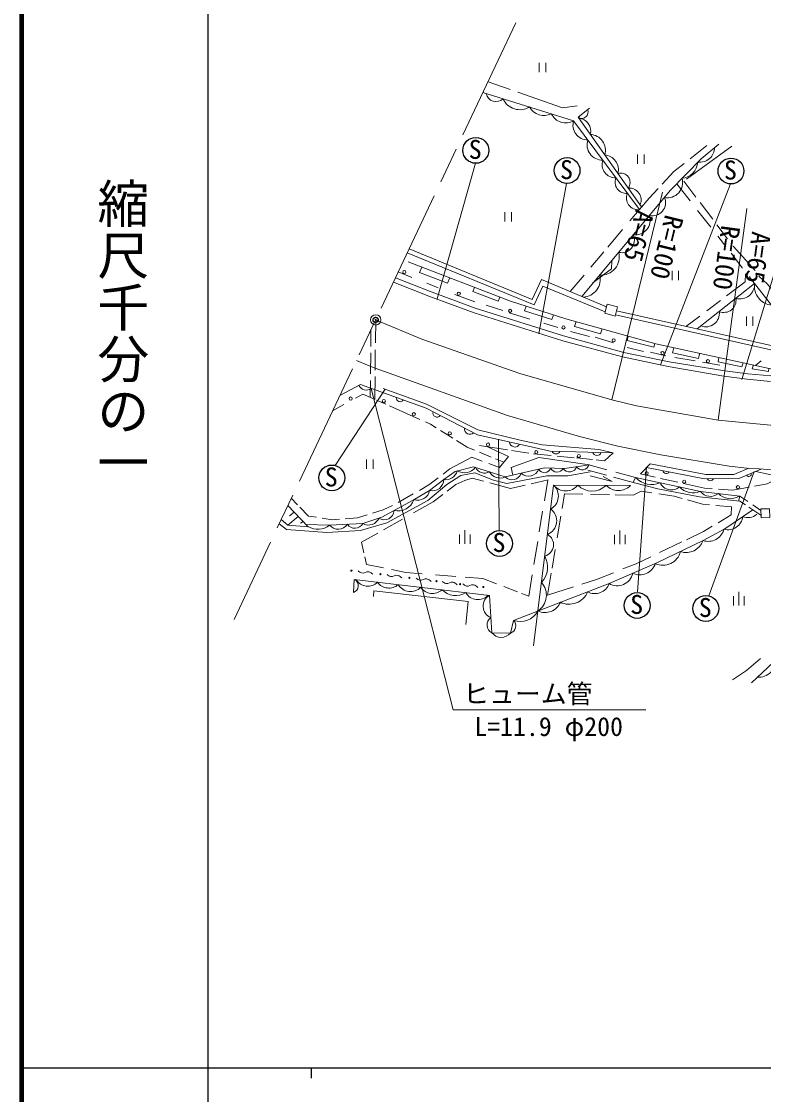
# Model space of a CAD drawing. Units: millimetres, scale not verified. Extents: x 40000 to 680000, y 20000 to 380000.
# Drawn here: x 40000 to 111714, y 202409 to 306097 of the extents above; entities that cross this region are included whole.
import ezdxf
from ezdxf.enums import TextEntityAlignment as Align

# ---------------------------------------------------------------- set-up
doc = ezdxf.new("R2010")
doc.units = ezdxf.units.MM
doc.header["$LTSCALE"] = 1000
doc.header["$PDMODE"] = 32
doc.header["$PDSIZE"] = 500
doc.linetypes.add('CHAIN', pattern=[18.5, 12, -1.5, 3.5, -1.5])
for name, color, linetype, lineweight in [('M-BGD', 7, 'Continuous', 13), ('M-BMK', 2, 'CHAIN', 25), ('M-BMK-SRVR', 3, 'Continuous', 25), ('M-STR-HTXT', 7, 'Continuous', 13), ('M-TTL', 2, 'Continuous', 140), ('M-TTL-BAND', 7, 'Continuous', 25)]:
    doc.layers.add(name, color=color, linetype=linetype, lineweight=lineweight)
doc.layers.add('M-OTRS', color=6, linetype='Continuous')
doc.styles.add('@ＭＳ ゴシック', font='')
doc.styles.add('ＭＳ ゴシック', font='')
doc.styles.get('@ＭＳ ゴシック').set_extended_font_data('@MS Gothic')
doc.styles.get('ＭＳ ゴシック').set_extended_font_data('MS Gothic')

msp = doc.modelspace()

# ---------------------------------------------------------------- linework, layer by layer
at = {"layer": 'M-BGD'}
for p, q in [((90037, 302091), (90037, 301194)), ((90660, 302091), (90660, 301194)), ((87226, 299527), (85095, 300273)), ((104278, 290868), (108661, 294037)), ((104622, 292838), (106233, 294115)), ((99547, 293243), (99547, 292345)), ((100171, 293243), (100171, 292345)), ((80171, 279280), (83862, 292392)), ((89985, 275929), (92684, 290440)), ((101766, 272921), (108526, 290396)), ((104624, 288766), (103334, 290420)), ((105185, 289129), (104019, 290678)), ((97054, 269551), (101951, 289599)), ((109606, 271515), (115160, 289701)), ((106802, 286979), (105585, 288597)), ((86724, 287659), (86724, 286762)), ((87348, 287659), (87348, 286762)), ((106615, 286211), (105342, 287844)), ((107318, 267580), (110095, 288030)), ((108222, 285092), (107199, 286452)), ((96662, 284302), (98097, 286000)), ((108061, 284356), (107292, 285342)), ((110906, 282024), (108790, 284398)), ((95009, 282346), (96271, 283839)), ((109684, 282273), (108569, 283704)), ((77717, 281371), (76416, 281907)), ((93018, 279990), (94369, 281588)), ((102888, 282013), (102888, 281115)), ((103511, 282013), (103511, 281115)), ((110852, 280775), (110324, 281453)), ((79166, 280811), (80269, 280362)), ((81895, 279717), (83820, 279016)), ((106237, 278147), (107567, 279143)), ((84914, 278680), (86512, 278175)), ((87138, 277932), (89120, 277315)), ((97514, 278142), (112732, 274708)), ((74205, 275055), (74233, 277286)), ((90475, 276932), (91849, 276520)), ((97413, 277755), (112698, 274306)), ((104212, 276631), (105549, 277632)), ((110067, 277596), (110067, 276699)), ((110690, 277596), (110690, 276699)), ((73757, 274701), (73777, 276321)), ((93073, 276147), (94905, 275651)), ((95438, 275576), (97205, 275053)), ((73725, 272052), (73750, 274086)), ((74173, 272397), (74197, 274371)), ((98550, 274586), (100121, 274212)), ((100777, 274133), (102280, 273773)), ((98070, 273699), (102497, 272742)), ((102497, 272742), (107892, 271837)), ((103129, 273631), (105101, 273295)), ((105812, 273164), (107485, 272884)), ((110948, 272861), (111481, 273302)), ((74139, 269576), (74166, 271790)), ((73697, 269771), (73717, 271420)), ((75132, 270581), (70320, 263195)), ((70063, 268462), (71168, 269074)), ((74311, 269500), (75199, 269108)), ((75575, 268941), (78508, 267645)), ((80491, 266585), (81679, 265836)), ((86102, 265725), (86176, 256917)), ((86977, 264710), (84275, 265128)), ((84278, 264467), (85400, 264009)), ((89043, 264391), (87352, 264652)), ((97180, 264406), (96339, 263652)), ((73351, 263770), (73351, 262873)), ((73974, 263770), (73974, 262873)), ((85804, 263845), (86624, 263510)), ((91197, 264160), (89469, 264331)), ((93397, 263943), (91771, 264104)), ((95183, 263766), (93626, 263920)), ((96339, 263652), (95536, 263731)), ((94738, 262755), (96533, 262263)), ((94836, 263260), (96582, 262782)), ((97441, 262546), (99355, 262022)), ((100397, 263038), (99525, 250983)), ((100395, 262999), (106021, 261911)), ((110796, 262609), (106417, 250613)), ((109317, 261923), (111483, 262847)), ((90892, 261793), (89243, 261415)), ((90530, 259778), (90857, 261785)), ((97227, 262073), (99256, 261518)), ((99355, 262022), (99103, 261560)), ((101770, 261941), (103439, 261574)), ((106021, 261911), (109317, 261923)), ((77870, 260450), (76402, 259609)), ((94976, 260409), (96827, 260377)), ((67709, 257280), (65739, 259311)), ((66676, 259405), (66076, 260025)), ((109438, 260214), (109292, 259759)), ((110670, 259381), (111456, 258850)), ((66742, 258277), (65746, 257435)), ((66342, 258690), (65914, 258327)), ((90042, 256778), (90366, 258772)), ((91763, 256199), (92115, 258299)), ((110300, 259154), (111466, 258380)), ((67221, 257783), (66980, 257608)), ((76833, 258018), (74994, 256983)), ((82327, 256508), (82327, 255611)), ((82838, 255611), (82838, 256933)), ((83349, 256508), (83349, 255611)), ((97304, 256477), (97304, 255579)), ((97815, 255579), (97815, 256901)), ((98326, 256477), (98326, 255579)), ((89526, 253613), (89888, 255837)), ((91274, 253279), (91575, 255075)), ((103823, 255808), (101669, 254780)), ((80019, 252625), (81983, 252479)), ((90835, 250658), (91193, 252795)), ((86617, 251494), (87926, 250984)), ((93335, 251459), (90835, 250658)), ((109332, 249659), (109332, 250982)), ((108821, 250557), (108821, 249659)), ((109843, 250557), (109843, 249659))]:
    msp.add_line(p, q, dxfattribs=at)
for points in [[(99716, 287916), (93363, 296508), (84602, 299231)], [(93697, 297939), (92295, 297752), (87976, 299264)], [(99934, 288174), (93792, 296846), (94886, 297715)], [(94154, 279513), (102717, 289783), (105675, 292839), (107400, 294255)], [(101929, 290391), (103050, 291591), (104037, 292374)], [(98797, 286829), (100653, 289025), (101532, 289966)], [(77460, 284116), (89351, 279220), (90253, 281150), (96523, 278519)], [(77289, 283754), (89552, 278705), (90395, 280509), (96401, 278050)], [(77385, 282871), (87253, 279058), (92615, 277376), (101301, 274957), (113014, 272413)], [(78696, 282365), (78481, 281826), (81182, 280817), (81390, 281324)], [(95204, 280853), (97015, 282209), (97043, 282980)], [(76135, 281312), (79417, 280026), (83857, 278391), (92381, 275727), (98208, 274115), (102597, 273222), (107962, 272344), (110183, 272060), (112432, 271845)], [(108142, 279573), (109953, 280929), (109981, 281700)], [(113201, 279350), (112099, 280722), (111271, 281495)], [(75950, 280920), (79359, 279541), (83762, 277933), (92313, 275223), (98070, 273699)], [(83768, 280405), (83622, 280003), (86071, 279069), (86220, 279457)], [(115363, 275033), (110852, 280775), (105306, 276384)], [(88780, 278579), (88613, 278134), (91249, 277293), (91417, 277752)], [(93620, 277096), (93442, 276620), (95965, 275910), (96117, 276401)], [(98645, 275697), (98532, 275264), (101121, 274610), (101220, 274980)], [(103042, 274579), (102915, 274092), (105427, 273544), (105514, 273974)], [(72369, 273343), (73442, 272885), (74194, 272599)], [(107380, 273637), (107323, 273213), (109622, 272715), (109746, 273123)], [(110731, 272909), (110611, 272529), (112191, 272286), (112221, 272585)], [(110093, 262947), (108400, 263116), (101796, 264217), (97647, 265063), (93922, 265995), (86979, 268027), (74194, 272599)], [(107892, 271837), (110125, 271544), (112384, 271321)], [(70776, 269970), (72756, 271012), (79121, 268727), (84084, 266147), (89552, 264928), (91108, 264591), (97180, 264406)], [(74949, 270627), (79155, 269113), (84106, 266650), (88323, 265595), (90341, 265175), (95781, 264726), (97180, 264406)], [(72279, 269690), (72989, 270084), (73966, 269652)], [(79041, 267409), (79523, 267196), (80087, 266840)], [(82055, 265599), (83063, 264963), (83781, 264670)], [(84976, 265020), (87073, 264058), (86203, 262995), (85157, 263387)], [(84531, 263622), (83511, 264005), (81408, 262869), (80754, 262368)], [(87477, 262260), (87340, 263013), (89985, 263967), (94901, 263269)], [(94956, 262584), (92797, 262191), (90778, 262201), (86909, 261453), (85628, 261789), (83824, 262481), (82460, 262238), (81114, 261341), (79282, 259798), (75310, 257652), (72752, 256906), (69499, 256709), (65616, 257004), (64916, 257570)], [(67493, 257503), (69773, 257425), (72983, 257579), (74834, 258210), (77862, 259837), (79447, 260790), (80806, 261842), (81928, 262627), (83695, 263075), (86751, 262094), (90550, 262963), (92485, 262907), (94901, 263269)], [(100760, 263345), (99813, 262370), (101231, 262059)], [(100760, 263345), (106126, 262308), (108837, 262317), (110280, 262933)], [(110093, 262947), (111278, 262862), (115766, 262523), (122200, 262354), (135093, 262678)], [(110855, 261202), (112071, 261429), (113346, 262102), (110967, 262626)], [(80283, 262007), (79380, 261316), (78451, 260783)], [(84639, 261674), (83571, 261967), (82838, 261738), (81987, 261365), (81143, 260720)], [(88673, 261285), (87245, 260958), (85266, 261502)], [(89467, 245775), (89913, 249139), (91430, 261301), (98867, 261259)], [(94960, 262205), (97081, 261644), (96231, 262130)], [(99256, 261518), (101486, 260947), (105524, 260176), (109407, 259746), (109965, 259376)], [(99355, 262022), (105625, 260691), (109438, 260214), (110185, 259709)], [(103983, 261454), (106014, 261008), (106755, 260955)], [(80725, 260400), (79772, 259673), (77900, 258619)], [(92240, 259044), (92476, 260451), (94266, 260421)], [(97381, 260368), (99121, 260339), (99873, 260717), (100926, 260555)], [(101588, 260452), (103083, 260221), (103862, 260001)], [(107357, 260912), (108762, 260812), (110313, 261101)], [(140270, 261279), (135954, 259204), (131966, 257317), (127886, 255663), (123946, 253462), (120568, 251275), (114802, 246181), (110540, 242185)], [(75860, 259331), (74943, 258899), (73935, 258583)], [(104360, 259861), (105817, 259450), (106499, 259385)], [(107098, 259328), (108607, 259184), (108593, 258413), (107328, 257655)], [(68526, 258183), (67746, 258301), (66913, 259161)], [(73400, 258414), (72475, 258124), (71283, 258042)], [(72088, 250930), (72154, 252173), (85216, 250640), (85461, 247037), (87260, 246995), (87550, 248229), (96795, 251791), (101405, 253773), (105878, 255932), (107985, 257081), (110686, 258904)], [(67709, 257280), (65746, 257435), (65111, 257983)], [(70731, 258004), (70017, 257955), (69057, 258102)], [(106763, 257317), (105901, 256800), (104269, 256021)], [(74429, 256665), (72874, 255789), (73095, 254756)], [(73175, 254381), (73334, 253636), (74976, 253293)], [(100815, 254373), (99410, 253702), (98128, 253192)], [(75775, 253127), (77157, 252839), (78735, 252721)], [(82884, 252412), (84585, 252285), (85905, 251771)], [(88317, 250832), (89028, 250555), (89364, 252618)], [(97216, 252829), (95568, 252174), (94141, 251717)], [(74013, 250531), (74050, 251086), (83184, 250041), (82946, 247840)], [(111408, 244531), (110081, 243390), (108716, 242465)]]:
    msp.add_lwpolyline(points, dxfattribs=at)
for points in [[(96592, 278785), (96362, 277900), (97382, 277634), (97612, 278519)], [(111452, 258996), (111471, 258142), (112312, 258160), (112293, 259014)]]:
    msp.add_lwpolyline(points, close=True, dxfattribs=at)
at = {"layer": 'M-BGD', "lineweight": 25}
for centre in [(83904, 293641), (92726, 291689), (108568, 291646), (69992, 261989), (86204, 255659), (99508, 249673), (106134, 249377)]:
    msp.add_circle(centre, 1250, dxfattribs=at)
at = {"layer": 'M-BGD'}
for centre, radius in [((77002, 281886), 154), ((82269, 279798), 154), ((87229, 278136), 154), ((92383, 276530), 154), ((97225, 275286), 154), ((101950, 274063), 154), ((106337, 273269), 154), ((71813, 269658), 154), ((75018, 269416), 154), ((77917, 268147), 154), ((81393, 266297), 154), ((85090, 265213), 154), ((89755, 264480), 154), ((93863, 264103), 154), ((100423, 262438), 154), ((104044, 261625), 154), ((109238, 261098), 154), ((71886, 253032), 58.5), ((74682, 252685), 58.5), ((77488, 252337), 58.5), ((80112, 252011), 58.5), ((82383, 251729), 58.5), ((84636, 251449), 58.5)]:
    msp.add_circle(centre, radius, dxfattribs=at)
for centre, radius, start, end in [((85864, 299325), 972, 191.28823, 314.18653), ((88167, 299345), 1777, 203.81108, 301.66368), ((90484, 298575), 1570, 208.19979, 297.27497), ((92586, 297817), 1522, 204.74948, 300.72528), ((94149, 297349), 617, 234.67102, 22.28938), ((93753, 295498), 1258, 345.42156, 85.18981), ((94731, 296077), 1434, 162.50262, 270.45381), ((96140, 294172), 1474, 161.40309, 271.55335), ((94894, 293644), 1539, 343.47218, 87.13919), ((105564, 293923), 1423, 261.77358, 359.75743), ((97423, 292284), 1310, 161.5406, 271.41583), ((96243, 291768), 1444, 345.64052, 84.97085), ((103681, 292617), 1683, 275.35204, 356.51759), ((97906, 290537), 912, 323.81904, 106.79233), ((98450, 290560), 1078, 157.4077, 275.54873), ((102434, 290527), 1464, 258.47894, 16.4269), ((99584, 289034), 1125, 156.21433, 276.7421), ((98739, 288854), 1148, 335.72777, 94.88359), ((100983, 288580), 1268, 256.48561, 23.87257), ((99313, 286910), 1442, 262.67753, 17.68066), ((98006, 284982), 1228, 256.44066, 23.91752), ((96029, 283339), 1748, 265.48741, 14.87077), ((94177, 281207), 1758, 273.92571, 12.81911), ((109427, 280714), 1427, 254.29917, 2.44819), ((112657, 280506), 1825, 171.52275, 264.7919), ((107885, 279151), 1171, 247.40523, 9.34214), ((106141, 277895), 1306, 249.07944, 7.66792), ((73318, 271267), 793, 205.14587, 307.41951), ((76588, 269719), 365, 172.57462, 327.92598), ((80160, 268267), 401, 162.76471, 322.30682), ((83342, 266717), 519, 170.79033, 314.28119), ((87682, 265504), 529, 184.50151, 330.34756), ((91668, 264728), 421, 199.6824, 336.82038), ((95620, 264592), 434, 196.90123, 339.60155), ((81017, 262948), 1127, 259.21287, 345.84204), ((82798, 263842), 1357, 239.54172, 322.55365), ((84747, 263417), 960, 204.63261, 299.76365), ((86245, 263143), 1165, 208.6713, 295.72496), ((87412, 262722), 912, 223.54093, 342.23204), ((88999, 263260), 1088, 228.66299, 337.10997), ((90549, 263104), 609, 205.98379, 344.94747), ((91753, 263229), 678, 204.70165, 331.97779), ((92964, 263286), 718, 211.48341, 343.5133), ((94210, 263399), 642, 209.63415, 347.42738), ((102323, 262743), 330, 189.45463, 328.66884), ((110292, 262369), 238, 209.83367, 16.37305), ((79715, 261848), 1092, 255.77518, 359.64692), ((90445, 260247), 1442, 298.84156, 46.93974), ((92604, 262230), 1498, 218.35663, 320.99536), ((100901, 263359), 2012, 222.07942, 293.94463), ((102801, 262037), 1200, 205.50776, 310.51629), ((106568, 262062), 338, 206.34334, 334.0518), ((78284, 261009), 1183, 252.73266, 349.34387), ((95142, 262654), 1939, 224.84316, 314.50883), ((97691, 262418), 1652, 223.9296, 315.42238), ((104912, 262364), 1818, 222.92578, 293.09827), ((106588, 261397), 1194, 216.27338, 309.47659), ((108504, 261589), 1606, 223.88382, 301.86615), ((76373, 260467), 1667, 257.33419, 339.35222), ((75083, 258876), 925, 235.26153, 357.81779), ((90309, 257841), 1414, 291.8057, 53.9756), ((108260, 258438), 1462, 255.04646, 352.39658), ((110192, 259438), 1288, 247.96918, 311.9664), ((68637, 258840), 1814, 239.24715, 308.77752), ((70605, 258096), 1069, 218.86611, 326.63406), ((72219, 258002), 873, 214.40541, 331.09476), ((73529, 258552), 1116, 240.7047, 336.94472), ((90285, 255538), 1133, 284.7917, 60.9896), ((106356, 257439), 1581, 252.3771, 344.84381), ((104238, 256526), 1744, 251.47187, 340.06679), ((88681, 253382), 2170, 316.51988, 29.26142), ((101980, 255312), 1760, 245.71352, 345.52258), ((99761, 254187), 1570, 244.28054, 342.23575), ((71873, 251580), 685, 288.33214, 58.42229), ((73477, 252841), 1324, 211.45003, 315.1636), ((97586, 253101), 1530, 238.89467, 347.62162), ((75517, 252709), 1362, 216.03233, 310.5813), ((77591, 252413), 1399, 211.87375, 314.73988), ((79715, 252198), 1380, 214.35455, 312.25908), ((81960, 252464), 1842, 224.32435, 302.28928), ((88898, 250662), 1830, 303.6905, 42.0908), ((92916, 251724), 1940, 244.41168, 337.7332), ((95417, 252263), 1457, 241.04862, 341.09625), ((84099, 251547), 1320, 209.00632, 317.60731), ((85830, 249603), 1205, 120.62859, 247.16231), ((90598, 250587), 1602, 244.67028, 337.47459), ((88215, 250023), 1914, 249.66035, 332.48452), ((85838, 247794), 845, 124.27243, 243.51847), ((87041, 247697), 736, 287.32085, 46.24651), ((86377, 247730), 1149, 217.11221, 320.20952), ((111191, 244517), 1792, 267.65336, 358.65142)]:
    msp.add_arc(centre, radius, start, end, dxfattribs=at)
for points in [[(72524, 253004), (72642, 252897), (72719, 252853), (72865, 252805), (73128, 252718), (73299, 253007), (73563, 252925), (73740, 252871), (73830, 252808), (73966, 252676)], [(75330, 252656), (75447, 252549), (75524, 252505), (75671, 252456), (75933, 252370), (76104, 252658), (76368, 252577), (76545, 252522), (76635, 252459), (76771, 252328)], [(78147, 252306), (78264, 252199), (78341, 252155), (78487, 252106), (78750, 252020), (78921, 252309), (79185, 252227), (79362, 252172), (79452, 252109), (79588, 251978)], [(80669, 251993), (80786, 251886), (80863, 251842), (81009, 251793), (81272, 251706), (81443, 251995), (81707, 251914), (81884, 251859), (81974, 251796), (82110, 251664)], [(82652, 251746), (82770, 251639), (82846, 251595), (82993, 251547), (83255, 251460), (83426, 251749), (83691, 251667), (83867, 251613), (83957, 251550), (84094, 251418)]]:
    msp.add_open_spline(points, degree=3, knots=[0, 0, 0, 0, 1, 1, 1, 2, 2, 2, 3, 3, 3, 3], dxfattribs=at)
at = {"layer": 'M-BMK', "lineweight": 13}
msp.add_line((87790, 305978), (60547, 248324), dxfattribs=at)
msp.add_lwpolyline([(74223, 277266), (78682, 275393), (88164, 272091), (97054, 269551), (99425, 268958), (107318, 267580), (113056, 267011), (118052, 266757), (123641, 266634), (131290, 266714), (136459, 266964), (149717, 268111)], dxfattribs=at)
at = {"layer": 'M-BMK-SRVR', "lineweight": 13}
msp.add_circle((74232, 277262), 500, dxfattribs=at)
at = {"layer": 'M-BMK-SRVR'}
msp.add_point((74232, 277262), dxfattribs=at)
at = {"layer": 'M-OTRS'}
msp.add_point((74223, 277266), dxfattribs=at)
at = {"layer": 'M-STR-HTXT'}
for p, q in [((73800, 270637), (81715, 239592)), ((81715, 239592), (100324, 239592))]:
    msp.add_line(p, q, dxfattribs=at)
at = {"layer": 'M-TTL'}
msp.add_line((40000, 380000), (40000, 20000), dxfattribs=at)
at = {"layer": 'M-TTL-BAND'}
for p, q in [((58000, 370000), (58000, 20000)), ((40000, 205000), (579000, 205000)), ((68000, 205000), (68000, 204000))]:
    msp.add_line(p, q, dxfattribs=at)

# ---------------------------------------------------------------- texts
at = {"layer": 'M-BGD', "style": 'ＭＳ ゴシック'}
for p in [(83225, 292268), (92048, 290315), (107889, 290272), (69314, 260616), (85525, 254285), (98829, 248300), (105455, 248004)]:
    msp.add_text('S', height=1833, dxfattribs=at).set_placement(p, align=Align.BOTTOM_LEFT)
for s, rotation, p in [('A=65', 256.274, (98830, 288141)), ('R=100', 256.274, (101685, 287654)), ('R=100', 262.266, (107106, 286550)), ('A=65', 262.266, (110059, 285939))]:
    msp.add_text(s, height=1833, rotation=rotation, dxfattribs=at).set_placement(p, align=Align.BOTTOM_LEFT)
at = {"layer": 'M-STR-HTXT', "style": 'ＭＳ ゴシック'}
for s, p in [('ヒューム管', (82683, 239668)), ('L=11.9 φ200', (83764, 236501))]:
    msp.add_text(s, height=1833, dxfattribs=at).set_placement(p, align=Align.BOTTOM_LEFT)
at = {"layer": 'M-TTL-BAND', "style": '@ＭＳ ゴシック'}
msp.add_text('縮尺千分の一', height=3666, rotation=270, dxfattribs=at).set_placement((49777, 261030), align=Align.MIDDLE_RIGHT)

doc.saveas('drawing.dxf')
